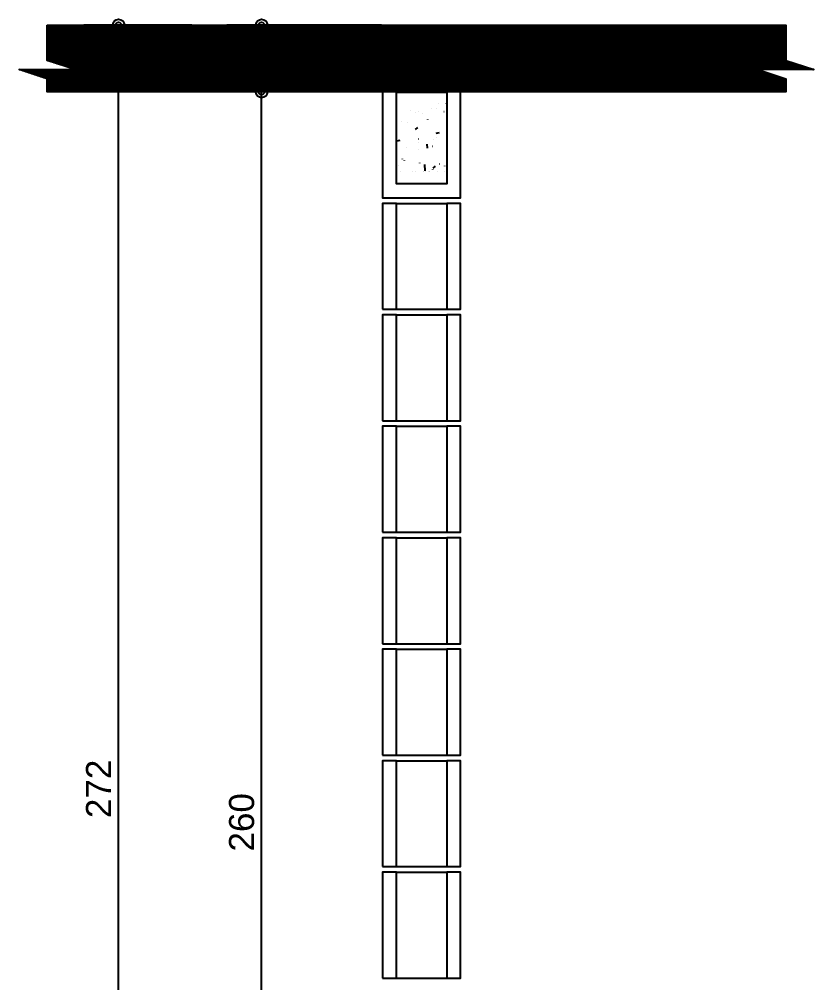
# Model space of a CAD drawing. Extents: x 0 to 119, y 0 to 84.
# Drawn here: x 53.05 to 58.75, y 66.9 to 73.81 of the extents above; entities that cross this region are included whole.
import ezdxf

# ---------------------------------------------------------------- set-up
doc = ezdxf.new("R2010")
doc.units = 0
doc.header["$MEASUREMENT"] = 0
for name, color, linetype in [('10', 252, 'CONTINUOUS'), ('29', 9, 'CONTINUOUS'), ('32', 250, 'CONTINUOUS'), ('6', 178, 'CONTINUOUS')]:
    doc.layers.add(name, color=color, linetype=linetype)
doc.styles.add('TQS_ARIAL', font='arial.ttf')

msp = doc.modelspace()

# ---------------------------------------------------------------- linework, layer by layer
at = {"layer": '10', "color": 252, "linetype": 'Continuous'}
for p, q in [((55.754675, 73.290497), (56.114675, 73.290497)), ((55.754675, 73.290497), (56.114675, 73.290497)), ((55.754675, 73.289419), (56.114675, 73.289419)), ((55.754675, 73.289419), (56.114675, 73.289419)), ((55.754675, 73.289419), (56.114675, 73.289419)), ((55.754675, 72.490497), (56.114675, 72.490497)), ((55.754675, 71.730497), (56.114675, 71.730497)), ((55.754675, 71.690497), (56.114675, 71.690497)), ((55.754675, 70.930497), (56.114675, 70.930497)), ((55.754675, 70.890497), (56.114675, 70.890497)), ((55.754675, 70.130497), (56.114675, 70.130497)), ((55.754675, 70.090497), (56.114675, 70.090497)), ((55.754675, 69.330497), (56.114675, 69.330497)), ((55.754675, 69.290497), (56.114675, 69.290497)), ((55.754675, 68.530497), (56.114675, 68.530497)), ((55.754675, 68.490497), (56.114675, 68.490497)), ((55.754675, 67.730497), (56.114675, 67.730497)), ((55.754675, 67.690497), (56.114675, 67.690497)), ((55.754675, 66.930497), (56.114675, 66.930497))]:
    msp.add_line(p, q, dxfattribs=at)
for points in [[(55.754675, 73.290497), (55.654675, 73.290497), (55.654675, 72.530497), (56.214675, 72.530497), (56.214675, 73.290497), (56.114675, 73.290497), (56.114675, 72.630497), (55.754675, 72.630497), (55.754675, 73.290497)], [(55.654675, 71.730497), (55.754675, 71.730497), (55.754675, 72.490497), (55.654675, 72.490497), (55.654675, 71.730497)], [(56.114675, 71.730497), (56.214675, 71.730497), (56.214675, 72.490497), (56.114675, 72.490497), (56.114675, 71.730497)], [(55.654675, 70.930497), (55.754675, 70.930497), (55.754675, 71.690497), (55.654675, 71.690497), (55.654675, 70.930497)], [(56.114675, 70.930497), (56.214675, 70.930497), (56.214675, 71.690497), (56.114675, 71.690497), (56.114675, 70.930497)], [(55.654675, 70.130497), (55.754675, 70.130497), (55.754675, 70.890497), (55.654675, 70.890497), (55.654675, 70.130497)], [(56.114675, 70.130497), (56.214675, 70.130497), (56.214675, 70.890497), (56.114675, 70.890497), (56.114675, 70.130497)], [(55.654675, 69.330497), (55.754675, 69.330497), (55.754675, 70.090497), (55.654675, 70.090497), (55.654675, 69.330497)], [(56.114675, 69.330497), (56.214675, 69.330497), (56.214675, 70.090497), (56.114675, 70.090497), (56.114675, 69.330497)], [(55.654675, 68.530497), (55.754675, 68.530497), (55.754675, 69.290497), (55.654675, 69.290497), (55.654675, 68.530497)], [(56.114675, 68.530497), (56.214675, 68.530497), (56.214675, 69.290497), (56.114675, 69.290497), (56.114675, 68.530497)], [(55.654675, 67.730497), (55.754675, 67.730497), (55.754675, 68.490497), (55.654675, 68.490497), (55.654675, 67.730497)], [(56.114675, 67.730497), (56.214675, 67.730497), (56.214675, 68.490497), (56.114675, 68.490497), (56.114675, 67.730497)], [(55.654675, 66.930497), (55.754675, 66.930497), (55.754675, 67.690497), (55.654675, 67.690497), (55.654675, 66.930497)], [(56.114675, 66.930497), (56.214675, 66.930497), (56.214675, 67.690497), (56.114675, 67.690497), (56.114675, 66.930497)]]:
    msp.add_lwpolyline(points, dxfattribs=at)
at = {"layer": '29', "color": 9, "linetype": 'Continuous'}
for p, q in [((53.247788, 73.527611), (53.490675, 73.770497)), ((53.247788, 73.541753), (53.476533, 73.770497)), ((53.247788, 73.555895), (53.462391, 73.770497)), ((53.247788, 73.570037), (53.448248, 73.770497)), ((53.247788, 73.584179), (53.434106, 73.770497)), ((53.247788, 73.598322), (53.419964, 73.770497)), ((53.247788, 73.612464), (53.405822, 73.770497)), ((53.247788, 73.626606), (53.39168, 73.770497)), ((53.247788, 73.640748), (53.377538, 73.770497)), ((53.247788, 73.65489), (53.363396, 73.770497)), ((53.247788, 73.669032), (53.349253, 73.770497)), ((53.247788, 73.683174), (53.335111, 73.770497)), ((53.247788, 73.697316), (53.320969, 73.770497)), ((53.247788, 73.711459), (53.306827, 73.770497)), ((53.247788, 73.725601), (53.292685, 73.770497)), ((53.247788, 73.739743), (53.278543, 73.770497)), ((53.247788, 73.753885), (53.264401, 73.770497)), ((53.247788, 73.768027), (53.250258, 73.770497)), ((53.247788, 73.762732), (53.720023, 73.290497)), ((53.247788, 73.74859), (53.705881, 73.290497)), ((53.247788, 73.734447), (53.691738, 73.290497)), ((53.247788, 73.720305), (53.677596, 73.290497)), ((53.25056, 73.51624), (53.504817, 73.770497)), ((53.254165, 73.770497), (53.734165, 73.290497)), ((53.261166, 73.512704), (53.518959, 73.770497)), ((53.268307, 73.770497), (53.748307, 73.290497)), ((53.271773, 73.509169), (53.533101, 73.770497)), ((53.282379, 73.505633), (53.547243, 73.770497)), ((53.282449, 73.770497), (53.762449, 73.290497)), ((53.292986, 73.502098), (53.561385, 73.770497)), ((53.293518, 73.290497), (53.773518, 73.770497)), ((53.296591, 73.770497), (53.776591, 73.290497)), ((53.303593, 73.498562), (53.575528, 73.770497)), ((53.30766, 73.290497), (53.78766, 73.770497)), ((53.310733, 73.770497), (53.790733, 73.290497)), ((53.314199, 73.495027), (53.58967, 73.770497)), ((53.321802, 73.290497), (53.801802, 73.770497)), ((53.324806, 73.491491), (53.603812, 73.770497)), ((53.324876, 73.770497), (53.804876, 73.290497)), ((53.335413, 73.487956), (53.617954, 73.770497)), ((53.335944, 73.290497), (53.815944, 73.770497)), ((53.339018, 73.770497), (53.819018, 73.290497)), ((53.346019, 73.48442), (53.632096, 73.770497)), ((53.350086, 73.290497), (53.830086, 73.770497)), ((53.35316, 73.770497), (53.83316, 73.290497)), ((53.356626, 73.480885), (53.646238, 73.770497)), ((53.364228, 73.290497), (53.844228, 73.770497)), ((53.367232, 73.477349), (53.66038, 73.770497)), ((53.367302, 73.770497), (53.847302, 73.290497)), ((53.377839, 73.473814), (53.674523, 73.770497)), ((53.37837, 73.290497), (53.85837, 73.770497)), ((53.381444, 73.770497), (53.861444, 73.290497)), ((53.388446, 73.470278), (53.688665, 73.770497)), ((53.392512, 73.290497), (53.872512, 73.770497)), ((53.395586, 73.770497), (53.875586, 73.290497)), ((53.399052, 73.466743), (53.702807, 73.770497)), ((53.406655, 73.290497), (53.886655, 73.770497)), ((53.409659, 73.463207), (53.716949, 73.770497)), ((53.409728, 73.770497), (53.889728, 73.290497)), ((53.420265, 73.459672), (53.731091, 73.770497)), ((53.420797, 73.290497), (53.900797, 73.770497)), ((53.423871, 73.770497), (53.903871, 73.290497)), ((53.430872, 73.456136), (53.745233, 73.770497)), ((53.434939, 73.290497), (53.914939, 73.770497)), ((53.438013, 73.770497), (53.918013, 73.290497)), ((53.441479, 73.452601), (53.759375, 73.770497)), ((53.449081, 73.290497), (53.929081, 73.770497)), ((53.452155, 73.770497), (53.932155, 73.290497)), ((53.463223, 73.290497), (53.943223, 73.770497)), ((53.466297, 73.770497), (53.946297, 73.290497)), ((53.477365, 73.290497), (53.957365, 73.770497)), ((53.480439, 73.770497), (53.960439, 73.290497)), ((53.491507, 73.290497), (53.971507, 73.770497)), ((53.494581, 73.770497), (53.974581, 73.290497)), ((53.50565, 73.290497), (53.98565, 73.770497)), ((53.508723, 73.770497), (53.988723, 73.290497)), ((53.519792, 73.290497), (53.999792, 73.770497)), ((53.522865, 73.770497), (54.002865, 73.290497)), ((53.533934, 73.290497), (54.013934, 73.770497)), ((53.537008, 73.770497), (54.017008, 73.290497)), ((53.548076, 73.290497), (54.028076, 73.770497)), ((53.55115, 73.770497), (54.03115, 73.290497)), ((53.562218, 73.290497), (54.042218, 73.770497)), ((53.565292, 73.770497), (54.045292, 73.290497)), ((53.57636, 73.290497), (54.05636, 73.770497)), ((53.579434, 73.770497), (54.059434, 73.290497)), ((53.590502, 73.290497), (54.070502, 73.770497)), ((53.593576, 73.770497), (54.073576, 73.290497)), ((53.604644, 73.290497), (54.084644, 73.770497)), ((53.607718, 73.770497), (54.087718, 73.290497)), ((53.618787, 73.290497), (54.098787, 73.770497)), ((53.62186, 73.770497), (54.10186, 73.290497)), ((53.632929, 73.290497), (54.112929, 73.770497)), ((53.636003, 73.770497), (54.116003, 73.290497)), ((53.647071, 73.290497), (54.127071, 73.770497)), ((53.650145, 73.770497), (54.130145, 73.290497)), ((53.661213, 73.290497), (54.141213, 73.770497)), ((53.664287, 73.770497), (54.144287, 73.290497)), ((53.675355, 73.290497), (54.155355, 73.770497)), ((53.678429, 73.770497), (54.158429, 73.290497)), ((53.689497, 73.290497), (54.169497, 73.770497)), ((53.692571, 73.770497), (54.172571, 73.290497)), ((53.703639, 73.290497), (54.183639, 73.770497)), ((53.706713, 73.770497), (54.186713, 73.290497)), ((53.717782, 73.290497), (54.197782, 73.770497)), ((53.720855, 73.770497), (54.200855, 73.290497)), ((53.731924, 73.290497), (54.211924, 73.770497)), ((53.734997, 73.770497), (54.214997, 73.290497)), ((53.746066, 73.290497), (54.226066, 73.770497)), ((53.74914, 73.770497), (54.22914, 73.290497)), ((53.760208, 73.290497), (54.240208, 73.770497)), ((53.763282, 73.770497), (54.243282, 73.290497)), ((53.77435, 73.290497), (54.25435, 73.770497)), ((53.777424, 73.770497), (54.257424, 73.290497)), ((53.788492, 73.290497), (54.268492, 73.770497)), ((53.791566, 73.770497), (54.271566, 73.290497)), ((53.802634, 73.290497), (54.282634, 73.770497)), ((53.805708, 73.770497), (54.285708, 73.290497)), ((53.816777, 73.290497), (54.296777, 73.770497)), ((53.81985, 73.770497), (54.29985, 73.290497)), ((53.830919, 73.290497), (54.310919, 73.770497)), ((53.833992, 73.770497), (54.313992, 73.290497)), ((53.845061, 73.290497), (54.325061, 73.770497)), ((53.848135, 73.770497), (54.328135, 73.290497)), ((53.859203, 73.290497), (54.339203, 73.770497)), ((53.862277, 73.770497), (54.342277, 73.290497)), ((53.873345, 73.290497), (54.353345, 73.770497)), ((53.876419, 73.770497), (54.356419, 73.290497)), ((53.887487, 73.290497), (54.367487, 73.770497)), ((53.890561, 73.770497), (54.370561, 73.290497)), ((53.901629, 73.290497), (54.381629, 73.770497)), ((53.904703, 73.770497), (54.384703, 73.290497)), ((53.915771, 73.290497), (54.395771, 73.770497)), ((53.918845, 73.770497), (54.398845, 73.290497)), ((53.929914, 73.290497), (54.409914, 73.770497)), ((53.932987, 73.770497), (54.412987, 73.290497)), ((53.944056, 73.290497), (54.424056, 73.770497)), ((53.94713, 73.770497), (54.42713, 73.290497)), ((53.958198, 73.290497), (54.438198, 73.770497)), ((53.961272, 73.770497), (54.441272, 73.290497)), ((53.97234, 73.290497), (54.45234, 73.770497)), ((53.975414, 73.770497), (54.455414, 73.290497)), ((53.986482, 73.290497), (54.466482, 73.770497)), ((53.989556, 73.770497), (54.469556, 73.290497)), ((54.000624, 73.290497), (54.480624, 73.770497)), ((54.003698, 73.770497), (54.483698, 73.290497)), ((54.014766, 73.290497), (54.494766, 73.770497)), ((54.01784, 73.770497), (54.49784, 73.290497)), ((54.028909, 73.290497), (54.508909, 73.770497)), ((54.031982, 73.770497), (54.511982, 73.290497)), ((54.043051, 73.290497), (54.523051, 73.770497)), ((54.046124, 73.770497), (54.526124, 73.290497)), ((54.057193, 73.290497), (54.537193, 73.770497)), ((54.060267, 73.770497), (54.540267, 73.290497)), ((54.071335, 73.290497), (54.551335, 73.770497)), ((54.074409, 73.770497), (54.554409, 73.290497)), ((54.085477, 73.290497), (54.565477, 73.770497)), ((54.088551, 73.770497), (54.568551, 73.290497)), ((54.099619, 73.290497), (54.579619, 73.770497)), ((54.102693, 73.770497), (54.582693, 73.290497)), ((54.113761, 73.290497), (54.593761, 73.770497)), ((54.116835, 73.770497), (54.596835, 73.290497)), ((54.127904, 73.290497), (54.607904, 73.770497)), ((54.130977, 73.770497), (54.610977, 73.290497)), ((54.142046, 73.290497), (54.622046, 73.770497)), ((54.145119, 73.770497), (54.625119, 73.290497)), ((54.156188, 73.290497), (54.636188, 73.770497)), ((54.159262, 73.770497), (54.639262, 73.290497)), ((54.17033, 73.290497), (54.65033, 73.770497)), ((54.173404, 73.770497), (54.653404, 73.290497)), ((54.184472, 73.290497), (54.664472, 73.770497)), ((54.187546, 73.770497), (54.667546, 73.290497)), ((54.198614, 73.290497), (54.678614, 73.770497)), ((54.201688, 73.770497), (54.681688, 73.290497)), ((54.212756, 73.290497), (54.692756, 73.770497)), ((54.21583, 73.770497), (54.69583, 73.290497)), ((54.226898, 73.290497), (54.706898, 73.770497)), ((54.229972, 73.770497), (54.709972, 73.290497)), ((54.241041, 73.290497), (54.721041, 73.770497)), ((54.244114, 73.770497), (54.724114, 73.290497)), ((54.255183, 73.290497), (54.735183, 73.770497)), ((54.258257, 73.770497), (54.738257, 73.290497)), ((54.269325, 73.290497), (54.749325, 73.770497)), ((54.272399, 73.770497), (54.752399, 73.290497)), ((54.283467, 73.290497), (54.763467, 73.770497)), ((54.286541, 73.770497), (54.766541, 73.290497)), ((54.297609, 73.290497), (54.777609, 73.770497)), ((54.300683, 73.770497), (54.780683, 73.290497)), ((54.311751, 73.290497), (54.791751, 73.770497)), ((54.314825, 73.770497), (54.794825, 73.290497)), ((54.325893, 73.290497), (54.805893, 73.770497)), ((54.328967, 73.770497), (54.808967, 73.290497)), ((54.340036, 73.290497), (54.820036, 73.770497)), ((54.343109, 73.770497), (54.823109, 73.290497)), ((54.354178, 73.290497), (54.834178, 73.770497)), ((54.357251, 73.770497), (54.837251, 73.290497)), ((54.36832, 73.290497), (54.84832, 73.770497)), ((54.371394, 73.770497), (54.851394, 73.290497)), ((54.382462, 73.290497), (54.862462, 73.770497)), ((54.385536, 73.770497), (54.865536, 73.290497)), ((54.396604, 73.290497), (54.876604, 73.770497)), ((54.399678, 73.770497), (54.879678, 73.290497)), ((54.410746, 73.290497), (54.890746, 73.770497)), ((54.41382, 73.770497), (54.89382, 73.290497)), ((54.424888, 73.290497), (54.904888, 73.770497)), ((54.427962, 73.770497), (54.907962, 73.290497)), ((54.439031, 73.290497), (54.919031, 73.770497)), ((54.442104, 73.770497), (54.922104, 73.290497)), ((54.453173, 73.290497), (54.933173, 73.770497)), ((54.456246, 73.770497), (54.936246, 73.290497)), ((54.467315, 73.290497), (54.947315, 73.770497)), ((54.470389, 73.770497), (54.950389, 73.290497)), ((54.481457, 73.290497), (54.961457, 73.770497)), ((54.484531, 73.770497), (54.964531, 73.290497)), ((54.495599, 73.290497), (54.975599, 73.770497)), ((54.498673, 73.770497), (54.978673, 73.290497)), ((54.509741, 73.290497), (54.989741, 73.770497)), ((54.512815, 73.770497), (54.992815, 73.290497)), ((54.523883, 73.290497), (55.003883, 73.770497)), ((54.526957, 73.770497), (55.006957, 73.290497)), ((54.538025, 73.290497), (55.018025, 73.770497)), ((54.541099, 73.770497), (55.021099, 73.290497)), ((54.552168, 73.290497), (55.032168, 73.770497)), ((54.555241, 73.770497), (55.035241, 73.290497)), ((54.56631, 73.290497), (55.04631, 73.770497)), ((54.569383, 73.770497), (55.049383, 73.290497)), ((54.580452, 73.290497), (55.060452, 73.770497)), ((54.583526, 73.770497), (55.063526, 73.290497)), ((54.594594, 73.290497), (55.074594, 73.770497)), ((54.597668, 73.770497), (55.077668, 73.290497)), ((54.608736, 73.290497), (55.088736, 73.770497)), ((54.61181, 73.770497), (55.09181, 73.290497)), ((54.622878, 73.290497), (55.102878, 73.770497)), ((54.625952, 73.770497), (55.105952, 73.290497)), ((54.63702, 73.290497), (55.11702, 73.770497)), ((54.640094, 73.770497), (55.120094, 73.290497)), ((54.651163, 73.290497), (55.131163, 73.770497)), ((54.654236, 73.770497), (55.134236, 73.290497)), ((54.665305, 73.290497), (55.145305, 73.770497)), ((54.668378, 73.770497), (55.148378, 73.290497)), ((54.679447, 73.290497), (55.159447, 73.770497)), ((54.682521, 73.770497), (55.162521, 73.290497)), ((54.693589, 73.290497), (55.173589, 73.770497)), ((54.696663, 73.770497), (55.176663, 73.290497)), ((54.707731, 73.290497), (55.187731, 73.770497)), ((54.710805, 73.770497), (55.190805, 73.290497)), ((54.721873, 73.290497), (55.201873, 73.770497)), ((54.724947, 73.770497), (55.204947, 73.290497)), ((54.736015, 73.290497), (55.216015, 73.770497)), ((54.739089, 73.770497), (55.219089, 73.290497)), ((54.750157, 73.290497), (55.230157, 73.770497)), ((54.753231, 73.770497), (55.233231, 73.290497)), ((54.7643, 73.290497), (55.2443, 73.770497)), ((54.767373, 73.770497), (55.247373, 73.290497)), ((54.778442, 73.290497), (55.258442, 73.770497)), ((54.781516, 73.770497), (55.261516, 73.290497)), ((54.792584, 73.290497), (55.272584, 73.770497)), ((54.795658, 73.770497), (55.275658, 73.290497)), ((54.806726, 73.290497), (55.286726, 73.770497)), ((54.8098, 73.770497), (55.2898, 73.290497)), ((54.820868, 73.290497), (55.300868, 73.770497)), ((54.823942, 73.770497), (55.303942, 73.290497)), ((54.83501, 73.290497), (55.31501, 73.770497)), ((54.838084, 73.770497), (55.318084, 73.290497)), ((54.849152, 73.290497), (55.329152, 73.770497)), ((54.852226, 73.770497), (55.332226, 73.290497)), ((54.863295, 73.290497), (55.343295, 73.770497)), ((54.866368, 73.770497), (55.346368, 73.290497)), ((54.877437, 73.290497), (55.357437, 73.770497)), ((54.88051, 73.770497), (55.36051, 73.290497)), ((54.891579, 73.290497), (55.371579, 73.770497)), ((54.894653, 73.770497), (55.374653, 73.290497)), ((54.905721, 73.290497), (55.385721, 73.770497)), ((54.908795, 73.770497), (55.388795, 73.290497)), ((54.919863, 73.290497), (55.399863, 73.770497)), ((54.922937, 73.770497), (55.402937, 73.290497)), ((54.934005, 73.290497), (55.414005, 73.770497)), ((54.937079, 73.770497), (55.417079, 73.290497)), ((54.948147, 73.290497), (55.428147, 73.770497)), ((54.951221, 73.770497), (55.431221, 73.290497)), ((54.96229, 73.290497), (55.44229, 73.770497)), ((54.965363, 73.770497), (55.445363, 73.290497)), ((54.976432, 73.290497), (55.456432, 73.770497)), ((54.979505, 73.770497), (55.459505, 73.290497)), ((54.990574, 73.290497), (55.470574, 73.770497)), ((54.993648, 73.770497), (55.473648, 73.290497)), ((55.004716, 73.290497), (55.484716, 73.770497)), ((55.00779, 73.770497), (55.48779, 73.290497)), ((55.018858, 73.290497), (55.498858, 73.770497)), ((55.021932, 73.770497), (55.501932, 73.290497)), ((55.033, 73.290497), (55.513, 73.770497)), ((55.036074, 73.770497), (55.516074, 73.290497)), ((55.047142, 73.290497), (55.527142, 73.770497)), ((55.050216, 73.770497), (55.530216, 73.290497)), ((55.061284, 73.290497), (55.541284, 73.770497)), ((55.064358, 73.770497), (55.544358, 73.290497)), ((55.075427, 73.290497), (55.555427, 73.770497)), ((55.0785, 73.770497), (55.5585, 73.290497)), ((55.089569, 73.290497), (55.569569, 73.770497)), ((55.092643, 73.770497), (55.572643, 73.290497)), ((55.103711, 73.290497), (55.583711, 73.770497)), ((55.106785, 73.770497), (55.586785, 73.290497)), ((55.117853, 73.290497), (55.597853, 73.770497)), ((55.120927, 73.770497), (55.600927, 73.290497)), ((55.131995, 73.290497), (55.611995, 73.770497)), ((55.135069, 73.770497), (55.615069, 73.290497)), ((55.146137, 73.290497), (55.626137, 73.770497)), ((55.149211, 73.770497), (55.629211, 73.290497)), ((55.160279, 73.290497), (55.640279, 73.770497)), ((55.163353, 73.770497), (55.643353, 73.290497)), ((55.174422, 73.290497), (55.654422, 73.770497)), ((55.177495, 73.770497), (55.657495, 73.290497)), ((55.188564, 73.290497), (55.668564, 73.770497)), ((55.191637, 73.770497), (55.671637, 73.290497)), ((55.202706, 73.290497), (55.682706, 73.770497)), ((55.20578, 73.770497), (55.68578, 73.290497)), ((55.216848, 73.290497), (55.696848, 73.770497)), ((55.219922, 73.770497), (55.699922, 73.290497)), ((55.23099, 73.290497), (55.71099, 73.770497)), ((55.234064, 73.770497), (55.714064, 73.290497)), ((55.245132, 73.290497), (55.725132, 73.770497)), ((55.248206, 73.770497), (55.728206, 73.290497)), ((55.259274, 73.290497), (55.739274, 73.770497)), ((55.262348, 73.770497), (55.742348, 73.290497)), ((55.273417, 73.290497), (55.753417, 73.770497)), ((55.27649, 73.770497), (55.75649, 73.290497)), ((55.287559, 73.290497), (55.767559, 73.770497)), ((55.290632, 73.770497), (55.770632, 73.290497)), ((55.301701, 73.290497), (55.781701, 73.770497)), ((55.304775, 73.770497), (55.784775, 73.290497)), ((55.315843, 73.290497), (55.795843, 73.770497)), ((55.318917, 73.770497), (55.798917, 73.290497)), ((55.329985, 73.290497), (55.809985, 73.770497)), ((55.333059, 73.770497), (55.813059, 73.290497)), ((55.344127, 73.290497), (55.824127, 73.770497)), ((55.347201, 73.770497), (55.827201, 73.290497)), ((55.358269, 73.290497), (55.838269, 73.770497)), ((55.361343, 73.770497), (55.841343, 73.290497)), ((55.372411, 73.290497), (55.852411, 73.770497)), ((55.375485, 73.770497), (55.855485, 73.290497)), ((55.386554, 73.290497), (55.866554, 73.770497)), ((55.389627, 73.770497), (55.869627, 73.290497)), ((55.400696, 73.290497), (55.880696, 73.770497)), ((55.403769, 73.770497), (55.883769, 73.290497)), ((55.414838, 73.290497), (55.894838, 73.770497)), ((55.417912, 73.770497), (55.897912, 73.290497)), ((55.42898, 73.290497), (55.90898, 73.770497)), ((55.432054, 73.770497), (55.912054, 73.290497)), ((55.443122, 73.290497), (55.923122, 73.770497)), ((55.446196, 73.770497), (55.926196, 73.290497)), ((55.457264, 73.290497), (55.937264, 73.770497)), ((55.460338, 73.770497), (55.940338, 73.290497)), ((55.471406, 73.290497), (55.951406, 73.770497)), ((55.47448, 73.770497), (55.95448, 73.290497)), ((55.485549, 73.290497), (55.965549, 73.770497)), ((55.488622, 73.770497), (55.968622, 73.290497)), ((55.499691, 73.290497), (55.979691, 73.770497)), ((55.502764, 73.770497), (55.982764, 73.290497)), ((55.513833, 73.290497), (55.993833, 73.770497)), ((55.516907, 73.770497), (55.996907, 73.290497)), ((55.527975, 73.290497), (56.007975, 73.770497)), ((55.531049, 73.770497), (56.011049, 73.290497)), ((55.542117, 73.290497), (56.022117, 73.770497)), ((55.545191, 73.770497), (56.025191, 73.290497)), ((55.556259, 73.290497), (56.036259, 73.770497)), ((55.559333, 73.770497), (56.039333, 73.290497)), ((55.570401, 73.290497), (56.050401, 73.770497)), ((55.573475, 73.770497), (56.053475, 73.290497)), ((55.584543, 73.290497), (56.064543, 73.770497)), ((55.587617, 73.770497), (56.067617, 73.290497)), ((55.598686, 73.290497), (56.078686, 73.770497)), ((55.601759, 73.770497), (56.081759, 73.290497)), ((55.612828, 73.290497), (56.092828, 73.770497)), ((55.615902, 73.770497), (56.095902, 73.290497)), ((55.62697, 73.290497), (56.10697, 73.770497)), ((55.630044, 73.770497), (56.110044, 73.290497)), ((55.641112, 73.290497), (56.121112, 73.770497)), ((55.644186, 73.770497), (56.124186, 73.290497)), ((55.655254, 73.290497), (56.135254, 73.770497)), ((55.658328, 73.770497), (56.138328, 73.290497)), ((55.669396, 73.290497), (56.149396, 73.770497)), ((55.67247, 73.770497), (56.15247, 73.290497)), ((55.683538, 73.290497), (56.163538, 73.770497)), ((55.686612, 73.770497), (56.166612, 73.290497)), ((55.697681, 73.290497), (56.177681, 73.770497)), ((55.700754, 73.770497), (56.180754, 73.290497)), ((55.711823, 73.290497), (56.191823, 73.770497)), ((55.714896, 73.770497), (56.194896, 73.290497)), ((55.725965, 73.290497), (56.205965, 73.770497)), ((55.729039, 73.770497), (56.209039, 73.290497)), ((55.740107, 73.290497), (56.220107, 73.770497)), ((55.743181, 73.770497), (56.223181, 73.290497)), ((55.754249, 73.290497), (56.234249, 73.770497)), ((55.757323, 73.770497), (56.237323, 73.290497)), ((55.768391, 73.290497), (56.248391, 73.770497)), ((55.771465, 73.770497), (56.251465, 73.290497)), ((55.782533, 73.290497), (56.262533, 73.770497)), ((55.785607, 73.770497), (56.265607, 73.290497)), ((55.796676, 73.290497), (56.276676, 73.770497)), ((55.799749, 73.770497), (56.279749, 73.290497)), ((55.810818, 73.290497), (56.290818, 73.770497)), ((55.813891, 73.770497), (56.293891, 73.290497)), ((55.82496, 73.290497), (56.30496, 73.770497)), ((55.828034, 73.770497), (56.308034, 73.290497)), ((55.839102, 73.290497), (56.319102, 73.770497)), ((55.842176, 73.770497), (56.322176, 73.290497)), ((55.853244, 73.290497), (56.333244, 73.770497)), ((55.856318, 73.770497), (56.336318, 73.290497)), ((55.867386, 73.290497), (56.347386, 73.770497)), ((55.87046, 73.770497), (56.35046, 73.290497)), ((55.881528, 73.290497), (56.361528, 73.770497)), ((55.884602, 73.770497), (56.364602, 73.290497)), ((55.89567, 73.290497), (56.37567, 73.770497)), ((55.898744, 73.770497), (56.378744, 73.290497)), ((55.909813, 73.290497), (56.389813, 73.770497)), ((55.912886, 73.770497), (56.392886, 73.290497)), ((55.923955, 73.290497), (56.403955, 73.770497)), ((55.927029, 73.770497), (56.407029, 73.290497)), ((55.938097, 73.290497), (56.418097, 73.770497)), ((55.941171, 73.770497), (56.421171, 73.290497)), ((55.952239, 73.290497), (56.432239, 73.770497)), ((55.955313, 73.770497), (56.435313, 73.290497)), ((55.966381, 73.290497), (56.446381, 73.770497)), ((55.969455, 73.770497), (56.449455, 73.290497)), ((55.980523, 73.290497), (56.460523, 73.770497)), ((55.983597, 73.770497), (56.463597, 73.290497)), ((55.994665, 73.290497), (56.474665, 73.770497)), ((55.997739, 73.770497), (56.477739, 73.290497)), ((56.008808, 73.290497), (56.488808, 73.770497)), ((56.011881, 73.770497), (56.491881, 73.290497)), ((56.02295, 73.290497), (56.50295, 73.770497)), ((56.026023, 73.770497), (56.506023, 73.290497)), ((56.037092, 73.290497), (56.517092, 73.770497)), ((56.040166, 73.770497), (56.520166, 73.290497)), ((56.051234, 73.290497), (56.531234, 73.770497)), ((56.054308, 73.770497), (56.534308, 73.290497)), ((56.065376, 73.290497), (56.545376, 73.770497)), ((56.06845, 73.770497), (56.54845, 73.290497)), ((56.079518, 73.290497), (56.559518, 73.770497)), ((56.082592, 73.770497), (56.562592, 73.290497)), ((56.09366, 73.290497), (56.57366, 73.770497)), ((56.096734, 73.770497), (56.576734, 73.290497)), ((56.107803, 73.290497), (56.587803, 73.770497)), ((56.110876, 73.770497), (56.590876, 73.290497)), ((56.121945, 73.290497), (56.601945, 73.770497)), ((56.125018, 73.770497), (56.605018, 73.290497)), ((56.136087, 73.290497), (56.616087, 73.770497)), ((56.139161, 73.770497), (56.619161, 73.290497)), ((56.150229, 73.290497), (56.630229, 73.770497)), ((56.153303, 73.770497), (56.633303, 73.290497)), ((56.164371, 73.290497), (56.644371, 73.770497)), ((56.167445, 73.770497), (56.647445, 73.290497)), ((56.178513, 73.290497), (56.658513, 73.770497)), ((56.181587, 73.770497), (56.661587, 73.290497)), ((56.192655, 73.290497), (56.672655, 73.770497)), ((56.195729, 73.770497), (56.675729, 73.290497)), ((56.206797, 73.290497), (56.686797, 73.770497)), ((56.209871, 73.770497), (56.689871, 73.290497)), ((56.22094, 73.290497), (56.70094, 73.770497)), ((56.224013, 73.770497), (56.704013, 73.290497)), ((56.235082, 73.290497), (56.715082, 73.770497)), ((56.238156, 73.770497), (56.718156, 73.290497)), ((56.249224, 73.290497), (56.729224, 73.770497)), ((56.252298, 73.770497), (56.732298, 73.290497)), ((56.263366, 73.290497), (56.743366, 73.770497)), ((56.26644, 73.770497), (56.74644, 73.290497)), ((56.277508, 73.290497), (56.757508, 73.770497)), ((56.280582, 73.770497), (56.760582, 73.290497)), ((56.29165, 73.290497), (56.77165, 73.770497)), ((56.294724, 73.770497), (56.774724, 73.290497)), ((56.305792, 73.290497), (56.785792, 73.770497)), ((56.308866, 73.770497), (56.788866, 73.290497)), ((56.319935, 73.290497), (56.799935, 73.770497)), ((56.323008, 73.770497), (56.803008, 73.290497)), ((56.334077, 73.290497), (56.814077, 73.770497)), ((56.33715, 73.770497), (56.81715, 73.290497)), ((56.348219, 73.290497), (56.828219, 73.770497)), ((56.351293, 73.770497), (56.831293, 73.290497)), ((56.362361, 73.290497), (56.842361, 73.770497)), ((56.365435, 73.770497), (56.845435, 73.290497)), ((56.376503, 73.290497), (56.856503, 73.770497)), ((56.379577, 73.770497), (56.859577, 73.290497)), ((56.390645, 73.290497), (56.870645, 73.770497)), ((56.393719, 73.770497), (56.873719, 73.290497)), ((56.404787, 73.290497), (56.884787, 73.770497)), ((56.407861, 73.770497), (56.887861, 73.290497)), ((56.418929, 73.290497), (56.898929, 73.770497)), ((56.422003, 73.770497), (56.902003, 73.290497)), ((56.433072, 73.290497), (56.913072, 73.770497)), ((56.436145, 73.770497), (56.916145, 73.290497)), ((56.447214, 73.290497), (56.927214, 73.770497)), ((56.450288, 73.770497), (56.930288, 73.290497)), ((56.461356, 73.290497), (56.941356, 73.770497)), ((56.46443, 73.770497), (56.94443, 73.290497)), ((56.475498, 73.290497), (56.955498, 73.770497)), ((56.478572, 73.770497), (56.958572, 73.290497)), ((56.48964, 73.290497), (56.96964, 73.770497)), ((56.492714, 73.770497), (56.972714, 73.290497)), ((56.503782, 73.290497), (56.983782, 73.770497)), ((56.506856, 73.770497), (56.986856, 73.290497)), ((56.517924, 73.290497), (56.997924, 73.770497)), ((56.520998, 73.770497), (57.000998, 73.290497)), ((56.532067, 73.290497), (57.012067, 73.770497)), ((56.53514, 73.770497), (57.01514, 73.290497)), ((56.546209, 73.290497), (57.026209, 73.770497)), ((56.549282, 73.770497), (57.029282, 73.290497)), ((56.560351, 73.290497), (57.040351, 73.770497)), ((56.563425, 73.770497), (57.043425, 73.290497)), ((56.574493, 73.290497), (57.054493, 73.770497)), ((56.577567, 73.770497), (57.057567, 73.290497)), ((56.588635, 73.290497), (57.068635, 73.770497)), ((56.591709, 73.770497), (57.071709, 73.290497)), ((56.602777, 73.290497), (57.082777, 73.770497)), ((56.605851, 73.770497), (57.085851, 73.290497)), ((56.616919, 73.290497), (57.096919, 73.770497)), ((56.619993, 73.770497), (57.099993, 73.290497)), ((56.631062, 73.290497), (57.111062, 73.770497)), ((56.634135, 73.770497), (57.114135, 73.290497)), ((56.645204, 73.290497), (57.125204, 73.770497)), ((56.648277, 73.770497), (57.128277, 73.290497)), ((56.659346, 73.290497), (57.139346, 73.770497)), ((56.66242, 73.770497), (57.14242, 73.290497)), ((56.673488, 73.290497), (57.153488, 73.770497)), ((56.676562, 73.770497), (57.156562, 73.290497)), ((56.68763, 73.290497), (57.16763, 73.770497)), ((56.690704, 73.770497), (57.170704, 73.290497)), ((56.701772, 73.290497), (57.181772, 73.770497)), ((56.704846, 73.770497), (57.184846, 73.290497)), ((56.715914, 73.290497), (57.195914, 73.770497)), ((56.718988, 73.770497), (57.198988, 73.290497)), ((56.730056, 73.290497), (57.210056, 73.770497)), ((56.73313, 73.770497), (57.21313, 73.290497)), ((56.744199, 73.290497), (57.224199, 73.770497)), ((56.747272, 73.770497), (57.227272, 73.290497)), ((56.758341, 73.290497), (57.238341, 73.770497)), ((56.761415, 73.770497), (57.241415, 73.290497)), ((56.772483, 73.290497), (57.252483, 73.770497)), ((56.775557, 73.770497), (57.255557, 73.290497)), ((56.786625, 73.290497), (57.266625, 73.770497)), ((56.789699, 73.770497), (57.269699, 73.290497)), ((56.800767, 73.290497), (57.280767, 73.770497)), ((56.803841, 73.770497), (57.283841, 73.290497)), ((56.814909, 73.290497), (57.294909, 73.770497)), ((56.817983, 73.770497), (57.297983, 73.290497)), ((56.829051, 73.290497), (57.309051, 73.770497)), ((56.832125, 73.770497), (57.312125, 73.290497)), ((56.843194, 73.290497), (57.323194, 73.770497)), ((56.846267, 73.770497), (57.326267, 73.290497)), ((56.857336, 73.290497), (57.337336, 73.770497)), ((56.860409, 73.770497), (57.340409, 73.290497)), ((56.871478, 73.290497), (57.351478, 73.770497)), ((56.874552, 73.770497), (57.354552, 73.290497)), ((56.88562, 73.290497), (57.36562, 73.770497)), ((56.888694, 73.770497), (57.368694, 73.290497)), ((56.899762, 73.290497), (57.379762, 73.770497)), ((56.902836, 73.770497), (57.382836, 73.290497)), ((56.913904, 73.290497), (57.393904, 73.770497)), ((56.916978, 73.770497), (57.396978, 73.290497)), ((56.928046, 73.290497), (57.408046, 73.770497)), ((56.93112, 73.770497), (57.41112, 73.290497)), ((56.942189, 73.290497), (57.422189, 73.770497)), ((56.945262, 73.770497), (57.425262, 73.290497)), ((56.956331, 73.290497), (57.436331, 73.770497)), ((56.959404, 73.770497), (57.439404, 73.290497)), ((56.970473, 73.290497), (57.450473, 73.770497)), ((56.973547, 73.770497), (57.453547, 73.290497)), ((56.984615, 73.290497), (57.464615, 73.770497)), ((56.987689, 73.770497), (57.467689, 73.290497)), ((56.998757, 73.290497), (57.478757, 73.770497)), ((57.001831, 73.770497), (57.481831, 73.290497)), ((57.012899, 73.290497), (57.492899, 73.770497)), ((57.015973, 73.770497), (57.495973, 73.290497)), ((57.027041, 73.290497), (57.507041, 73.770497)), ((57.030115, 73.770497), (57.510115, 73.290497)), ((57.041183, 73.290497), (57.521183, 73.770497)), ((57.044257, 73.770497), (57.524257, 73.290497)), ((57.055326, 73.290497), (57.535326, 73.770497)), ((57.058399, 73.770497), (57.538399, 73.290497)), ((57.069468, 73.290497), (57.549468, 73.770497)), ((57.072542, 73.770497), (57.552542, 73.290497)), ((57.08361, 73.290497), (57.56361, 73.770497)), ((57.086684, 73.770497), (57.566684, 73.290497)), ((57.097752, 73.290497), (57.577752, 73.770497)), ((57.100826, 73.770497), (57.580826, 73.290497)), ((57.111894, 73.290497), (57.591894, 73.770497)), ((57.114968, 73.770497), (57.594968, 73.290497)), ((57.126036, 73.290497), (57.606036, 73.770497)), ((57.12911, 73.770497), (57.60911, 73.290497)), ((57.140178, 73.290497), (57.620178, 73.770497)), ((57.143252, 73.770497), (57.623252, 73.290497)), ((57.154321, 73.290497), (57.634321, 73.770497)), ((57.157394, 73.770497), (57.637394, 73.290497)), ((57.168463, 73.290497), (57.648463, 73.770497)), ((57.171536, 73.770497), (57.651536, 73.290497)), ((57.182605, 73.290497), (57.662605, 73.770497)), ((57.185679, 73.770497), (57.665679, 73.290497)), ((57.196747, 73.290497), (57.676747, 73.770497)), ((57.199821, 73.770497), (57.679821, 73.290497)), ((57.210889, 73.290497), (57.690889, 73.770497)), ((57.213963, 73.770497), (57.693963, 73.290497)), ((57.225031, 73.290497), (57.705031, 73.770497)), ((57.228105, 73.770497), (57.708105, 73.290497)), ((57.239173, 73.290497), (57.719173, 73.770497)), ((57.242247, 73.770497), (57.722247, 73.290497)), ((57.253315, 73.290497), (57.733315, 73.770497)), ((57.256389, 73.770497), (57.736389, 73.290497)), ((57.267458, 73.290497), (57.747458, 73.770497)), ((57.270531, 73.770497), (57.750531, 73.290497)), ((57.2816, 73.290497), (57.7616, 73.770497)), ((57.284674, 73.770497), (57.764674, 73.290497)), ((57.295742, 73.290497), (57.775742, 73.770497)), ((57.298816, 73.770497), (57.778816, 73.290497)), ((57.309884, 73.290497), (57.789884, 73.770497)), ((57.312958, 73.770497), (57.792958, 73.290497)), ((57.324026, 73.290497), (57.804026, 73.770497)), ((57.3271, 73.770497), (57.8071, 73.290497)), ((57.338168, 73.290497), (57.818168, 73.770497)), ((57.341242, 73.770497), (57.821242, 73.290497)), ((57.35231, 73.290497), (57.83231, 73.770497)), ((57.355384, 73.770497), (57.835384, 73.290497)), ((57.366453, 73.290497), (57.846453, 73.770497)), ((57.369526, 73.770497), (57.849526, 73.290497)), ((57.380595, 73.290497), (57.860595, 73.770497)), ((57.383668, 73.770497), (57.863668, 73.290497)), ((57.394737, 73.290497), (57.874737, 73.770497)), ((57.397811, 73.770497), (57.877811, 73.290497)), ((57.408879, 73.290497), (57.888879, 73.770497)), ((57.411953, 73.770497), (57.891953, 73.290497)), ((57.423021, 73.290497), (57.903021, 73.770497)), ((57.426095, 73.770497), (57.906095, 73.290497)), ((57.437163, 73.290497), (57.917163, 73.770497)), ((57.440237, 73.770497), (57.920237, 73.290497)), ((57.451305, 73.290497), (57.931305, 73.770497)), ((57.454379, 73.770497), (57.934379, 73.290497)), ((57.465448, 73.290497), (57.945448, 73.770497)), ((57.468521, 73.770497), (57.948521, 73.290497)), ((57.47959, 73.290497), (57.95959, 73.770497)), ((57.482663, 73.770497), (57.962663, 73.290497)), ((57.493732, 73.290497), (57.973732, 73.770497)), ((57.496806, 73.770497), (57.976806, 73.290497)), ((57.507874, 73.290497), (57.987874, 73.770497)), ((57.510948, 73.770497), (57.990948, 73.290497)), ((57.522016, 73.290497), (58.002016, 73.770497)), ((57.52509, 73.770497), (58.00509, 73.290497)), ((57.536158, 73.290497), (58.016158, 73.770497)), ((57.539232, 73.770497), (58.019232, 73.290497)), ((57.5503, 73.290497), (58.0303, 73.770497)), ((57.553374, 73.770497), (58.033374, 73.290497)), ((57.564442, 73.290497), (58.044442, 73.770497)), ((57.567516, 73.770497), (58.047516, 73.290497)), ((57.578585, 73.290497), (58.058585, 73.770497)), ((57.581658, 73.770497), (58.061658, 73.290497)), ((57.592727, 73.290497), (58.072727, 73.770497)), ((57.595801, 73.770497), (58.075801, 73.290497)), ((57.606869, 73.290497), (58.086869, 73.770497)), ((57.609943, 73.770497), (58.089943, 73.290497)), ((57.621011, 73.290497), (58.101011, 73.770497)), ((57.624085, 73.770497), (58.104085, 73.290497)), ((57.635153, 73.290497), (58.115153, 73.770497)), ((57.638227, 73.770497), (58.118227, 73.290497)), ((57.649295, 73.290497), (58.129295, 73.770497)), ((57.652369, 73.770497), (58.132369, 73.290497)), ((57.663437, 73.290497), (58.143437, 73.770497)), ((57.666511, 73.770497), (58.146511, 73.290497)), ((57.67758, 73.290497), (58.15758, 73.770497)), ((57.680653, 73.770497), (58.160653, 73.290497)), ((57.691722, 73.290497), (58.171722, 73.770497)), ((57.694795, 73.770497), (58.174795, 73.290497)), ((57.705864, 73.290497), (58.185864, 73.770497)), ((57.708938, 73.770497), (58.188938, 73.290497)), ((57.720006, 73.290497), (58.200006, 73.770497)), ((57.72308, 73.770497), (58.20308, 73.290497)), ((57.734148, 73.290497), (58.214148, 73.770497)), ((57.737222, 73.770497), (58.217222, 73.290497)), ((57.74829, 73.290497), (58.22829, 73.770497)), ((57.751364, 73.770497), (58.231364, 73.290497)), ((57.762432, 73.290497), (58.242432, 73.770497)), ((57.765506, 73.770497), (58.245506, 73.290497)), ((57.776575, 73.290497), (58.256575, 73.770497)), ((57.779648, 73.770497), (58.259648, 73.290497)), ((57.790717, 73.290497), (58.270717, 73.770497)), ((57.79379, 73.770497), (58.27379, 73.290497)), ((57.804859, 73.290497), (58.284859, 73.770497)), ((57.807933, 73.770497), (58.287933, 73.290497)), ((57.819001, 73.290497), (58.299001, 73.770497)), ((57.822075, 73.770497), (58.302075, 73.290497)), ((57.833143, 73.290497), (58.313143, 73.770497)), ((57.836217, 73.770497), (58.316217, 73.290497)), ((57.847285, 73.290497), (58.327285, 73.770497)), ((57.850359, 73.770497), (58.330359, 73.290497)), ((57.861427, 73.290497), (58.341427, 73.770497)), ((57.864501, 73.770497), (58.344501, 73.290497)), ((57.875569, 73.290497), (58.355569, 73.770497)), ((57.878643, 73.770497), (58.358643, 73.290497)), ((57.889712, 73.290497), (58.369712, 73.770497)), ((57.892785, 73.770497), (58.372785, 73.290497)), ((57.903854, 73.290497), (58.383854, 73.770497)), ((57.906928, 73.770497), (58.386928, 73.290497)), ((57.917996, 73.290497), (58.397996, 73.770497)), ((57.92107, 73.770497), (58.40107, 73.290497)), ((57.932138, 73.290497), (58.412138, 73.770497)), ((57.935212, 73.770497), (58.415212, 73.290497)), ((57.94628, 73.290497), (58.42628, 73.770497)), ((57.949354, 73.770497), (58.429354, 73.290497)), ((57.960422, 73.290497), (58.440422, 73.770497)), ((57.963496, 73.770497), (58.443496, 73.290497)), ((57.974564, 73.290497), (58.454564, 73.770497)), ((57.977638, 73.770497), (58.457638, 73.290497)), ((57.988707, 73.290497), (58.468707, 73.770497)), ((57.99178, 73.770497), (58.47178, 73.290497)), ((58.002849, 73.290497), (58.482849, 73.770497)), ((58.005922, 73.770497), (58.485922, 73.290497)), ((58.016991, 73.290497), (58.496991, 73.770497)), ((58.020065, 73.770497), (58.500065, 73.290497)), ((58.031133, 73.290497), (58.511133, 73.770497)), ((58.034207, 73.770497), (58.354207, 73.450497)), ((58.045275, 73.290497), (58.525275, 73.770497)), ((58.048349, 73.770497), (58.368349, 73.450497)), ((58.059417, 73.290497), (58.539417, 73.770497)), ((58.062491, 73.770497), (58.382491, 73.450497)), ((58.073559, 73.290497), (58.548459, 73.765397)), ((58.076633, 73.770497), (58.396633, 73.450497)), ((58.087701, 73.290497), (58.548459, 73.751255)), ((58.090775, 73.770497), (58.410775, 73.450497)), ((58.101844, 73.290497), (58.548459, 73.737113)), ((58.104917, 73.770497), (58.424917, 73.450497)), ((58.115986, 73.290497), (58.548459, 73.722971)), ((58.11906, 73.770497), (58.43906, 73.450497)), ((58.133202, 73.770497), (58.453202, 73.450497)), ((58.147344, 73.770497), (58.467344, 73.450497)), ((58.161486, 73.770497), (58.481486, 73.450497)), ((58.175628, 73.770497), (58.495628, 73.450497)), ((58.18977, 73.770497), (58.50977, 73.450497)), ((58.203912, 73.770497), (58.523912, 73.450497)), ((58.218054, 73.770497), (58.538054, 73.450497)), ((58.232197, 73.770497), (58.552197, 73.450497)), ((58.246339, 73.770497), (58.566339, 73.450497)), ((58.260481, 73.770497), (58.580481, 73.450497)), ((58.274623, 73.770497), (58.594623, 73.450497)), ((58.288765, 73.770497), (58.608765, 73.450497)), ((58.302907, 73.770497), (58.548459, 73.524945)), ((58.317049, 73.770497), (58.548459, 73.539087)), ((58.331192, 73.770497), (58.548459, 73.553229)), ((58.345334, 73.770497), (58.548459, 73.567372)), ((58.359476, 73.770497), (58.548459, 73.581514)), ((58.373618, 73.770497), (58.548459, 73.595656)), ((58.38776, 73.770497), (58.548459, 73.609798)), ((58.401902, 73.770497), (58.548459, 73.62394)), ((58.416044, 73.770497), (58.548459, 73.638082)), ((58.430187, 73.770497), (58.548459, 73.652224)), ((58.444329, 73.770497), (58.548459, 73.666367)), ((58.458471, 73.770497), (58.548459, 73.680509)), ((58.472613, 73.770497), (58.548459, 73.694651)), ((58.486755, 73.770497), (58.548459, 73.708793)), ((58.500897, 73.770497), (58.548459, 73.722935)), ((58.515039, 73.770497), (58.548459, 73.737077)), ((58.529181, 73.770497), (58.548459, 73.751219)), ((58.543324, 73.770497), (58.548459, 73.765361)), ((53.247788, 73.706163), (53.663454, 73.290497)), ((53.247788, 73.692021), (53.649312, 73.290497)), ((53.247788, 73.677879), (53.63517, 73.290497)), ((53.247788, 73.663737), (53.621028, 73.290497)), ((53.247788, 73.649595), (53.446434, 73.450949)), ((58.130128, 73.290497), (58.548459, 73.708829)), ((58.14427, 73.290497), (58.548459, 73.694687)), ((58.158412, 73.290497), (58.548459, 73.680545)), ((58.172554, 73.290497), (58.548459, 73.666402)), ((58.186696, 73.290497), (58.548459, 73.65226)), ((53.247788, 73.635452), (53.425221, 73.45802)), ((53.247788, 73.62131), (53.404008, 73.465091)), ((53.247788, 73.607168), (53.382795, 73.472162)), ((53.247788, 73.593026), (53.361582, 73.479233)), ((53.247788, 73.578884), (53.340368, 73.486304)), ((58.360839, 73.450497), (58.548459, 73.638118)), ((58.374981, 73.450497), (58.548459, 73.623976)), ((58.389123, 73.450497), (58.548459, 73.609834)), ((58.403265, 73.450497), (58.548459, 73.595692)), ((58.417407, 73.450497), (58.548459, 73.58155)), ((53.247788, 73.564742), (53.319155, 73.493375)), ((53.247788, 73.5506), (53.297942, 73.500446)), ((53.247788, 73.536457), (53.276729, 73.507517)), ((53.247788, 73.522315), (53.255516, 73.514588)), ((58.431549, 73.450497), (58.548459, 73.567407)), ((58.445691, 73.450497), (58.548459, 73.553265)), ((58.459834, 73.450497), (58.548459, 73.539123)), ((58.473976, 73.450497), (58.548459, 73.524981)), ((58.488118, 73.450497), (58.553203, 73.515583)), ((58.50226, 73.450497), (58.56381, 73.512047)), ((58.560132, 73.513273), (58.622907, 73.450497)), ((53.050906, 73.450497), (53.052465, 73.448939)), ((53.0551, 73.44806), (53.057538, 73.450497)), ((53.065048, 73.450497), (53.073678, 73.441867)), ((53.065707, 73.444524), (53.07168, 73.450497)), ((53.076314, 73.440989), (53.085822, 73.450497)), ((53.07919, 73.450497), (53.094891, 73.434796)), ((53.08692, 73.437453), (53.099964, 73.450497)), ((53.093332, 73.450497), (53.116104, 73.427725)), ((53.097527, 73.433918), (53.114106, 73.450497)), ((53.107474, 73.450497), (53.137317, 73.420654)), ((53.108133, 73.430382), (53.128248, 73.450497)), ((53.11874, 73.426847), (53.142391, 73.450497)), ((53.121617, 73.450497), (53.158531, 73.413583)), ((53.129347, 73.423311), (53.156533, 73.450497)), ((53.135759, 73.450497), (53.179744, 73.406512)), ((53.139953, 73.419776), (53.170675, 73.450497)), ((53.149901, 73.450497), (53.200957, 73.399441)), ((53.15056, 73.41624), (53.184817, 73.450497)), ((53.161166, 73.412705), (53.198959, 73.450497)), ((53.164043, 73.450497), (53.22217, 73.39237)), ((53.171773, 73.409169), (53.213101, 73.450497)), ((53.178185, 73.450497), (53.243384, 73.385299)), ((53.18238, 73.405633), (53.227243, 73.450497)), ((53.192327, 73.450497), (53.352327, 73.290497)), ((53.192986, 73.402098), (53.241385, 73.450497)), ((53.203593, 73.398562), (53.255528, 73.450497)), ((53.206469, 73.450497), (53.366469, 73.290497)), ((53.214199, 73.395027), (53.26967, 73.450497)), ((53.220611, 73.450497), (53.380611, 73.290497)), ((53.224806, 73.391491), (53.283812, 73.450497)), ((53.234754, 73.450497), (53.394754, 73.290497)), ((53.235413, 73.387956), (53.297954, 73.450497)), ((53.246019, 73.38442), (53.312096, 73.450497)), ((53.247788, 73.301337), (53.396949, 73.450497)), ((53.247788, 73.315479), (53.382807, 73.450497)), ((53.247788, 73.329621), (53.368665, 73.450497)), ((53.247788, 73.343763), (53.354523, 73.450497)), ((53.247788, 73.357905), (53.34038, 73.450497)), ((53.247788, 73.372047), (53.326238, 73.450497)), ((53.248896, 73.450497), (53.408896, 73.290497)), ((53.251091, 73.290497), (53.411091, 73.450497)), ((53.263038, 73.450497), (53.423038, 73.290497)), ((53.265233, 73.290497), (53.425233, 73.450497)), ((53.27718, 73.450497), (53.43718, 73.290497)), ((53.279375, 73.290497), (53.439375, 73.450497)), ((53.291322, 73.450497), (53.451322, 73.290497)), ((53.305464, 73.450497), (53.465464, 73.290497)), ((53.319606, 73.450497), (53.479606, 73.290497)), ((53.333749, 73.450497), (53.493749, 73.290497)), ((53.347891, 73.450497), (53.507891, 73.290497)), ((53.362033, 73.450497), (53.522033, 73.290497)), ((53.376175, 73.450497), (53.536175, 73.290497)), ((53.390317, 73.450497), (53.550317, 73.290497)), ((53.404459, 73.450497), (53.564459, 73.290497)), ((53.418601, 73.450497), (53.578601, 73.290497)), ((53.432744, 73.450497), (53.592744, 73.290497)), ((58.200839, 73.290497), (58.357744, 73.447402)), ((58.214981, 73.290497), (58.36835, 73.443867)), ((58.229123, 73.290497), (58.378957, 73.440331)), ((58.35708, 73.447624), (58.514207, 73.290497)), ((58.378294, 73.440553), (58.528349, 73.290497)), ((58.516402, 73.450497), (58.574416, 73.508511)), ((58.530544, 73.450497), (58.585023, 73.504976)), ((58.544686, 73.450497), (58.595629, 73.50144)), ((58.558828, 73.450497), (58.606236, 73.497905)), ((58.572971, 73.450497), (58.616843, 73.494369)), ((58.581345, 73.506202), (58.637049, 73.450497)), ((58.587113, 73.450497), (58.627449, 73.490834)), ((58.601255, 73.450497), (58.638056, 73.487298)), ((58.602558, 73.499131), (58.651192, 73.450497)), ((58.615397, 73.450497), (58.648663, 73.483763)), ((58.623771, 73.49206), (58.665334, 73.450497)), ((58.629539, 73.450497), (58.659269, 73.480227)), ((58.643681, 73.450497), (58.669876, 73.476692)), ((58.644984, 73.484989), (58.679476, 73.450497)), ((58.657823, 73.450497), (58.680482, 73.473156)), ((58.666197, 73.477918), (58.693618, 73.450497)), ((58.671966, 73.450497), (58.691089, 73.469621)), ((58.686108, 73.450497), (58.701696, 73.466085)), ((58.687411, 73.470847), (58.70776, 73.450497)), ((58.70025, 73.450497), (58.712302, 73.46255)), ((58.708624, 73.463776), (58.721902, 73.450497)), ((58.714392, 73.450497), (58.722909, 73.459014)), ((58.728534, 73.450497), (58.733515, 73.455479)), ((58.729837, 73.456705), (58.736044, 73.450497)), ((58.742676, 73.450497), (58.744122, 73.451943)), ((53.247788, 73.380894), (53.338185, 73.290497)), ((58.243265, 73.290497), (58.389564, 73.436796)), ((58.257407, 73.290497), (58.40017, 73.43326)), ((58.271549, 73.290497), (58.410777, 73.429725)), ((58.285691, 73.290497), (58.421383, 73.426189)), ((58.299834, 73.290497), (58.43199, 73.422654)), ((58.313976, 73.290497), (58.442597, 73.419118)), ((58.328118, 73.290497), (58.453203, 73.415583)), ((58.34226, 73.290497), (58.46381, 73.412047)), ((58.356402, 73.290497), (58.474416, 73.408512)), ((58.370544, 73.290497), (58.485023, 73.404976)), ((58.384686, 73.290497), (58.49563, 73.40144)), ((58.398828, 73.290497), (58.506236, 73.397905)), ((58.399507, 73.433481), (58.542491, 73.290497)), ((58.412971, 73.290497), (58.516843, 73.394369)), ((58.42072, 73.42641), (58.548459, 73.298671)), ((58.427113, 73.290497), (58.527449, 73.390834)), ((58.441255, 73.290497), (58.538056, 73.387298)), ((58.441933, 73.419339), (58.548459, 73.312813)), ((58.455397, 73.290497), (58.548459, 73.383831)), ((58.463146, 73.412268), (58.548459, 73.326955)), ((58.48436, 73.405197), (58.548459, 73.341097)), ((58.505573, 73.398126), (58.548459, 73.35524)), ((58.526786, 73.391055), (58.548459, 73.369382)), ((53.247788, 73.366752), (53.324043, 73.290497)), ((53.247788, 73.35261), (53.309901, 73.290497)), ((53.247788, 73.338468), (53.295759, 73.290497)), ((53.247788, 73.324325), (53.281617, 73.290497)), ((53.247788, 73.310183), (53.267474, 73.290497)), ((58.469539, 73.290497), (58.548459, 73.369418)), ((58.483681, 73.290497), (58.548459, 73.355275)), ((58.497823, 73.290497), (58.548459, 73.341133)), ((58.511966, 73.290497), (58.548459, 73.326991)), ((58.526108, 73.290497), (58.548459, 73.312849)), ((53.247788, 73.296041), (53.253332, 73.290497)), ((58.54025, 73.290497), (58.548459, 73.298707)), ((56.00728, 73.169601), (56.00767, 73.169687)), ((56.04136, 73.171557), (56.041604, 73.171874)), ((56.056923, 73.209214), (56.056976, 73.209611)), ((56.11042, 73.206038), (56.115326, 73.210155)), ((55.755326, 73.135313), (55.755326, 73.135313)), ((55.755326, 73.135313), (55.755326, 73.135313)), ((55.755326, 73.135313), (55.755326, 73.135313)), ((55.755326, 73.123067), (55.755326, 73.123067)), ((55.755326, 73.113744), (55.755326, 73.113744)), ((55.755326, 73.113744), (55.755326, 73.113744)), ((55.755326, 73.113744), (55.755326, 73.113744)), ((55.758224, 73.135439), (55.758623, 73.135457)), ((55.852118, 73.159309), (55.852361, 73.159627)), ((55.8881, 73.14111), (55.8885, 73.141127)), ((55.90965, 73.147957), (55.910041, 73.148043)), ((55.944038, 73.138423), (55.94409, 73.13882)), ((56.095103, 73.150148), (56.095502, 73.150165)), ((55.755326, 73.033167), (55.755326, 73.033167)), ((55.755326, 73.033167), (55.755326, 73.033167)), ((55.790633, 73.079181), (55.790877, 73.079498)), ((55.831152, 73.067632), (55.831204, 73.068029)), ((55.889799, 73.020915), (55.908184, 73.036342)), ((55.979875, 73.091428), (55.980119, 73.091746)), ((56.113387, 73.083403), (56.113778, 73.08349)), ((55.755326, 73.004023), (55.755326, 73.004023)), ((55.755326, 73.004023), (55.755326, 73.004023)), ((55.755326, 73.004023), (55.755326, 73.004023)), ((56.039957, 72.99401), (56.063516, 72.99859)), ((56.04106, 72.96049), (56.04146, 72.960507)), ((55.755326, 72.948015), (55.755326, 72.948015)), ((55.755326, 72.948015), (55.755326, 72.948015)), ((55.755326, 72.948015), (55.755326, 72.948015)), ((55.755326, 72.938683), (55.755326, 72.938683)), ((55.755326, 72.908079), (55.755326, 72.908079)), ((55.755326, 72.894302), (55.755326, 72.894302)), ((55.755326, 72.894302), (55.755326, 72.894302)), ((55.757248, 72.939057), (55.780807, 72.943637)), ((55.824763, 72.889282), (55.825006, 72.889599)), ((55.911184, 72.954819), (55.911583, 72.954837)), ((55.912938, 72.929244), (55.913329, 72.929331)), ((55.977884, 72.886512), (55.975269, 72.916398)), ((56.014005, 72.90153), (56.014248, 72.901847)), ((56.022882, 72.950645), (56.022934, 72.951042)), ((55.909996, 72.879854), (55.910049, 72.880251)), ((55.755326, 72.79879), (55.755326, 72.79879)), ((55.755326, 72.784581), (55.755326, 72.784581)), ((55.755326, 72.760716), (55.755326, 72.760716)), ((55.755326, 72.760716), (55.755326, 72.760716)), ((55.770424, 72.761375), (55.770823, 72.761393)), ((55.79711, 72.809063), (55.797163, 72.80946)), ((55.812071, 72.797161), (55.812462, 72.797248)), ((55.920986, 72.780305), (55.92123, 72.780623)), ((55.959171, 72.724126), (55.958241, 72.769116)), ((56.016911, 72.742618), (56.035296, 72.758045)), ((56.064144, 72.7742), (56.064543, 72.774217)), ((56.101179, 72.758704), (56.101231, 72.7591)), ((56.110228, 72.792553), (56.110472, 72.79287)), ((55.785001, 72.717085), (55.785001, 72.717085)), ((55.785001, 72.717085), (55.785001, 72.717085)), ((55.785001, 72.717085), (55.785001, 72.717085)), ((55.872475, 72.717085), (55.872475, 72.717085)), ((55.872475, 72.717085), (55.872475, 72.717085)), ((55.872475, 72.717085), (55.872475, 72.717085)), ((55.888567, 72.717085), (55.888567, 72.717085)), ((55.888567, 72.717085), (55.888567, 72.717085)), ((55.888567, 72.717085), (55.888567, 72.717085)), ((55.945787, 72.717085), (55.945787, 72.717085)), ((55.949546, 72.717085), (55.949546, 72.717085)), ((55.959317, 72.717085), (55.959317, 72.717085)), ((55.986482, 72.717085), (55.986482, 72.717085)), ((55.992133, 72.717085), (55.992133, 72.717085)), ((55.992133, 72.717085), (55.992133, 72.717085)), ((55.992133, 72.717085), (55.992133, 72.717085)), ((55.992707, 72.717085), (55.992707, 72.717085)), ((56.015808, 72.732608), (56.016199, 72.732695)), ((56.05232, 72.717085), (56.05232, 72.717085)), ((56.05232, 72.717085), (56.05232, 72.717085)), ((56.05232, 72.717085), (56.05232, 72.717085)), ((56.095699, 72.717085), (56.095699, 72.717085)), ((56.095699, 72.717085), (56.095699, 72.717085))]:
    msp.add_line(p, q, dxfattribs=at)
msp.add_lwpolyline([(53.247788, 73.770497), (58.548459, 73.770497), (58.548459, 73.517164), (58.748459, 73.450497), (58.348459, 73.450497), (58.548459, 73.383831), (58.548459, 73.290497), (53.247788, 73.290497), (53.247788, 73.383831), (53.047788, 73.450497), (53.447788, 73.450497), (53.247788, 73.517164), (53.247788, 73.770497)], dxfattribs=at)
at = {"layer": '32', "color": 250, "linetype": 'Continuous'}
for p, q in [((53.247788, 73.770497), (53.247788, 73.770497)), ((54.286743, 73.770497), (53.51038, 73.770497)), ((53.76038, 62.890497), (53.76038, 73.770497)), ((55.648124, 73.770497), (54.536743, 73.770497)), ((54.536743, 73.770497), (54.536743, 73.770497)), ((54.786743, 73.290497), (54.786743, 73.770497)), ((54.849212, 73.770497), (54.849212, 73.770497)), ((55.898124, 73.770497), (55.898124, 73.770497)), ((54.727721, 73.290497), (54.16881, 73.290497)), ((54.727721, 73.290497), (54.16881, 73.290497)), ((55.404675, 73.290497), (54.536743, 73.290497)), ((54.727721, 73.290497), (54.536743, 73.290497)), ((54.786743, 62.890497), (54.786743, 73.290497)), ((54.977721, 73.290497), (54.977721, 73.290497)), ((54.977721, 73.290497), (54.977721, 73.290497)), ((54.977721, 73.290497), (54.977721, 73.290497)), ((55.654675, 73.290497), (55.654675, 73.290497))]:
    msp.add_line(p, q, dxfattribs=at)
for centre, radius in [((53.76038, 73.770497), 0.041625), ((53.76038, 73.770497), 0.02075), ((54.786743, 73.770497), 0.041625), ((54.786743, 73.770497), 0.02075), ((54.786743, 73.290497), 0.041625), ((54.786743, 73.290497), 0.041625), ((54.786743, 73.290497), 0.02075), ((54.786743, 73.290497), 0.02075)]:
    msp.add_circle(centre, radius, dxfattribs=at)
at = {"layer": '6', "color": 178, "linetype": 'Continuous'}
msp.add_lwpolyline([(53.247788, 73.770497), (58.548459, 73.770497), (58.548459, 73.517164), (58.748459, 73.450497), (58.348459, 73.450497), (58.548459, 73.383831), (58.548459, 73.290497), (53.247788, 73.290497), (53.247788, 73.383831), (53.047788, 73.450497), (53.447788, 73.450497), (53.247788, 73.517164), (53.247788, 73.770497)], dxfattribs=at)

# ---------------------------------------------------------------- texts
at = {"layer": '32', "color": 250, "linetype": 'Continuous', "style": 'TQS_ARIAL'}
for s, p in [('12', (54.732743, 73.368497)), ('272', (53.70638, 68.078497)), ('260', (54.732743, 67.838497))]:
    msp.add_text(s, height=0.18, rotation=90, dxfattribs=at).set_placement(p)

doc.saveas('drawing.dxf')
